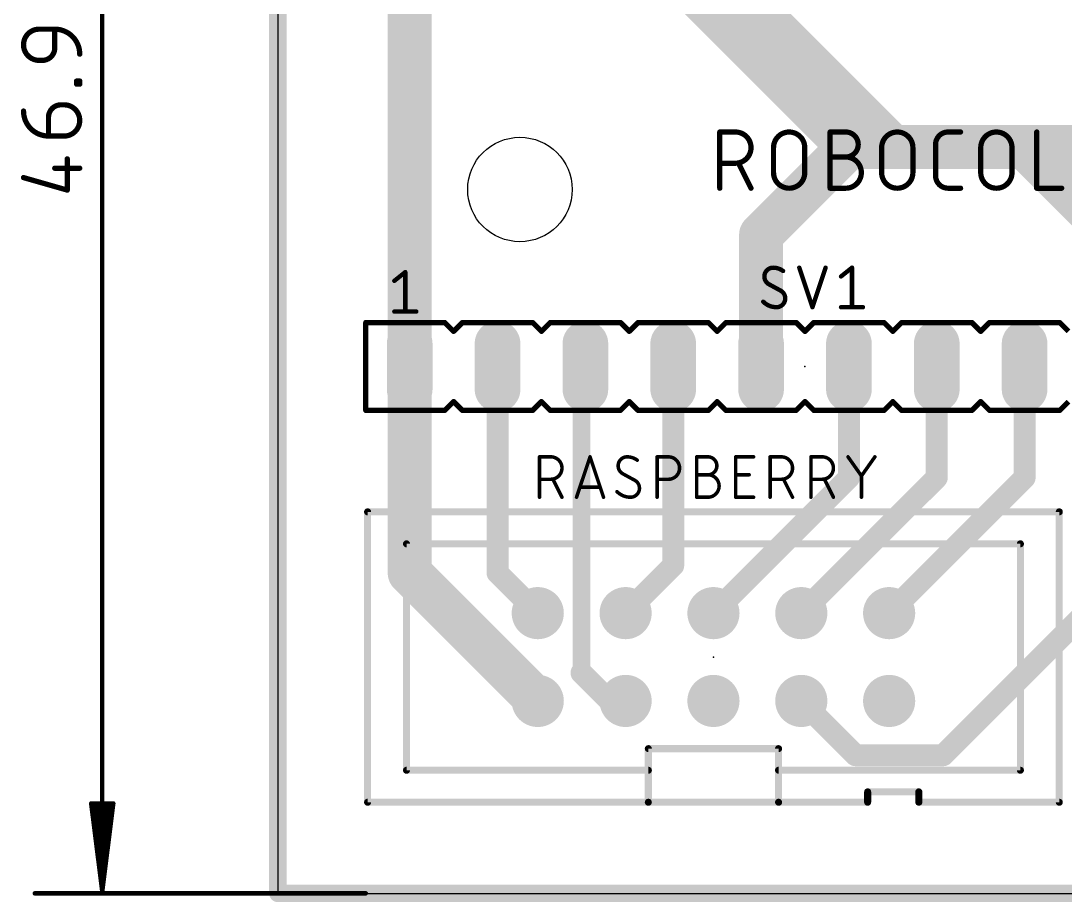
# Model space of a CAD drawing. Extents: x -7 to 107, y 0 to 52.
# Drawn here: x -7.43 to 22.76, y -0.25 to 25.24 of the extents above; entities that cross this region are included whole.
import ezdxf

# ---------------------------------------------------------------- set-up
doc = ezdxf.new("R2010")
doc.units = 0
for name, color, linetype in [('1', 12, 'CONTINUOUS'), ('16', 132, 'CONTINUOUS'), ('17', 110, 'CONTINUOUS'), ('20', 31, 'CONTINUOUS'), ('21', 253, 'CONTINUOUS'), ('23', 53, 'CONTINUOUS'), ('25', 253, 'CONTINUOUS')]:
    doc.layers.add(name, color=color, linetype=linetype)

# ---------------------------------------------------------------- blocks, each defined once
blk = doc.blocks.new('ROUNDP')
at = {"const_width": 0.5}
blk.add_lwpolyline([(0, -0.25, 1), (0, 0.25, 1), (0, -0.25)], format="xyb", dxfattribs=at)
blk = doc.blocks.new('LONGP100')
at = {"const_width": 1}
blk.add_lwpolyline([(-0.5, 0), (0.5, 0)], dxfattribs=at)
at = {"const_width": 0.5}
for points in [[(-0.5, 0.25, 1), (-0.5, -0.25)], [(0.5, -0.25, 1), (0.5, 0.25)]]:
    blk.add_lwpolyline(points, format="xyb", dxfattribs=at)

msp = doc.modelspace()

# ---------------------------------------------------------------- linework, layer by layer
at = {"layer": '1'}
for points, const_width in [([(0, 0), (0, 46.99)], 0.508), ([(16.51, 21.59), (9.1633, 28.9367)], 1.27), ([(13.97, 19.05), (16.51, 21.59)], 1.27), ([(21.59, 21.59), (16.51, 21.59)], 1.27), ([(26.67, 16.51), (21.59, 21.59)], 1.27), ([(13.97, 15.24), (13.97, 19.05)], 1.27), ([(106.68, 0), (0, 0)], 0.508)]:
    msp.add_lwpolyline(points, dxfattribs=dict(at, const_width=const_width))
for points, const_width in [([(16.51, 21.9075, 1), (16.51, 21.2725)], 0.635), ([(16.7345, 21.3655, 1), (16.2855, 21.8145)], 0.635), ([(16.2855, 21.3655, 1), (16.7345, 21.8145)], 0.635), ([(21.8145, 21.8145, 1), (21.3655, 21.3655)], 0.635), ([(21.59, 21.2725, 1), (21.59, 21.9075)], 0.635), ([(14.2875, 19.05, 1), (13.6525, 19.05)], 0.635), ([(13.7455, 19.2745, 1), (14.1945, 18.8255)], 0.635), ([(13.6525, 15.24, 1), (14.2875, 15.24)], 0.635), ([(0, 0.127, 1), (0, -0.127)], 0.254), ([(-0.127, 0, 1), (0.127, 0)], 0.254)]:
    msp.add_lwpolyline(points, format="xyb", dxfattribs=dict(at, const_width=const_width))
at = {"layer": '16'}
for points, const_width in [([(3.81, 15.24), (3.81, 38.1)], 1.27), ([(17.78, 21.59), (12.1633, 27.2067)], 1.27), ([(25.4, 21.59), (17.78, 21.59)], 1.27), ([(3.81, 9.2682), (3.81, 15.24)], 1.27), ([(6.35, 9.2682), (6.35, 15.24)], 0.635), ([(8.7784, 15.1284), (8.89, 15.24)], 0.635), ([(11.43, 9.4821), (11.43, 15.24)], 0.635), ([(16.51, 12.0221), (16.51, 15.24)], 0.635), ([(19.05, 12.0221), (19.05, 15.24)], 0.635), ([(21.59, 12.0221), (21.59, 15.24)], 0.635), ([(8.7784, 6.379), (8.7784, 15.1284)], 0.508), ([(12.5931, 8.1051), (16.51, 12.0221)], 0.635), ([(15.1331, 8.1051), (19.05, 12.0221)], 0.635), ([(17.6731, 8.1051), (21.59, 12.0221)], 0.635), ([(7.5131, 5.5651), (3.81, 9.2682)], 1.27), ([(10.0531, 8.1051), (11.43, 9.4821)], 0.635), ([(7.5131, 8.1051), (6.35, 9.2682)], 0.635), ([(19.235, 3.995), (24.13, 8.89)], 0.635), ([(9.5922, 5.5651), (8.7784, 6.379)], 0.635), ([(10.0531, 5.5651), (9.5922, 5.5651)], 0.635), ([(15.1331, 5.5651), (16.7032, 3.995)], 0.635), ([(19.235, 3.995), (16.7032, 3.995)], 0.635)]:
    msp.add_lwpolyline(points, dxfattribs=dict(at, const_width=const_width))
for points, const_width in [([(17.78, 21.9075, 1), (17.78, 21.2725)], 0.635), ([(17.5555, 21.3655, 1), (18.0045, 21.8145)], 0.635), ([(4.1275, 15.24, 1), (3.4925, 15.24)], 0.635), ([(3.4925, 15.24, 1), (4.1275, 15.24)], 0.635), ([(6.5088, 15.24, 1), (6.1913, 15.24)], 0.3175), ([(8.6661, 15.2406, 1), (8.8906, 15.0161)], 0.3175), ([(9.0023, 15.1277, 1), (8.7777, 15.3523)], 0.3175), ([(11.5887, 15.24, 1), (11.2713, 15.24)], 0.3175), ([(16.6688, 15.24, 1), (16.3513, 15.24)], 0.3175), ([(19.2088, 15.24, 1), (18.8912, 15.24)], 0.3175), ([(21.7488, 15.24, 1), (21.4312, 15.24)], 0.3175), ([(8.9054, 15.1284, 1), (8.6514, 15.1284)], 0.254), ([(16.3513, 12.0221, 1), (16.6688, 12.0221)], 0.3175), ([(16.6223, 11.9098, 1), (16.3977, 12.1343)], 0.3175), ([(18.8912, 12.0221, 1), (19.2088, 12.0221)], 0.3175), ([(19.1623, 11.9098, 1), (18.9377, 12.1343)], 0.3175), ([(21.4312, 12.0221, 1), (21.7488, 12.0221)], 0.3175), ([(21.7023, 11.9098, 1), (21.4777, 12.1343)], 0.3175), ([(4.0345, 9.4927, 1), (3.5855, 9.0437)], 0.635), ([(11.5423, 9.3698, 1), (11.3177, 9.5943)], 0.3175), ([(3.4925, 9.2682, 1), (4.1275, 9.2682)], 0.635), ([(6.4623, 9.3805, 1), (6.2377, 9.156)], 0.3175), ([(6.1913, 9.2682, 1), (6.5088, 9.2682)], 0.3175), ([(11.2713, 9.4821, 1), (11.5887, 9.4821)], 0.3175), ([(7.4008, 7.9929, 1), (7.6253, 8.2174)], 0.3175), ([(9.9408, 8.2174, 1), (10.1653, 7.9929)], 0.3175), ([(12.4808, 8.2174, 1), (12.7053, 7.9929)], 0.3175), ([(15.0208, 8.2174, 1), (15.2453, 7.9929)], 0.3175), ([(17.5608, 8.2174, 1), (17.7853, 7.9929)], 0.3175), ([(8.8906, 6.4912, 1), (8.6661, 6.2667)], 0.3175), ([(8.6514, 6.379, 1), (8.9054, 6.379)], 0.254), ([(7.2886, 5.3406, 1), (7.7376, 5.7896)], 0.635), ([(9.5922, 5.7239, 1), (9.5922, 5.4064)], 0.3175), ([(9.48, 5.4529, 1), (9.7045, 5.6774)], 0.3175), ([(10.0531, 5.4064, 1), (10.0531, 5.7239)], 0.3175), ([(15.2453, 5.6774, 1), (15.0208, 5.4529)], 0.3175), ([(16.7032, 4.1538, 1), (16.7032, 3.8363)], 0.3175), ([(16.5909, 3.8828, 1), (16.8154, 4.1073)], 0.3175), ([(19.1228, 4.1073, 1), (19.3473, 3.8828)], 0.3175), ([(19.235, 3.8363, 1), (19.235, 4.1538)], 0.3175)]:
    msp.add_lwpolyline(points, format="xyb", dxfattribs=dict(at, const_width=const_width))
at = {"layer": '20'}
for p, q in [((0, 46.914), (0, 0)), ((0, 0), (106.66, 0))]:
    msp.add_line(p, q, dxfattribs=at)
for points, const_width in [([(-5.08, 46.849), (-5.08, 0.065)], 0.13), ([(-6.9047, 24.9968), (-6.4532, 24.9968)], 0.1524), ([(-6.4532, 24.9968), (-6.4532, 24.4549)], 0.1524), ([(-6.8144, 24.0937), (-6.9047, 24.0937)], 0.1524), ([(-5.821, 23.4059), (-5.821, 23.4962)], 0.1524), ([(-5.821, 23.4962), (-5.7307, 23.4962)], 0.1524), ([(-5.7307, 23.4962), (-5.7307, 23.4059)], 0.1524), ([(-5.7307, 23.4059), (-5.821, 23.4059)], 0.1524), ([(-6.2726, 22.8084), (-6.1823, 22.8084)], 0.1524), ([(-6.6338, 21.9053), (-6.6338, 22.4472)], 0.1524), ([(-6.1823, 21.9053), (-6.6338, 21.9053)], 0.1524), ([(-6.0919, 20.3422), (-6.0919, 21.2453)], 0.1524), ([(-6.4532, 20.9744), (-5.7307, 20.9744)], 0.1524), ([(-7.3563, 20.7034), (-6.0919, 20.3422)], 0.1524), ([(-5.08, 0.065), (-5.3992, 2.6)], 0.13), ([(-5.3992, 2.6), (-4.7608, 2.6)], 0.13), ([(-5.08, 0.065), (-5.34, 2.6)], 0.13), ([(-5.08, 0.065), (-5.21, 2.6)], 0.13), ([(-4.7608, 2.6), (-5.08, 0.065)], 0.13), ([(-4.95, 2.6), (-5.08, 0.065)], 0.13), ([(-4.82, 2.6), (-5.08, 0.065)], 0.13), ([(2.54, 0), (-7.03, 0)], 0.13)]:
    msp.add_lwpolyline(points, dxfattribs=dict(at, const_width=const_width))
for points, const_width in [([(-6.9047, 24.9968, 1), (-6.9047, 24.0937)], 0.1524), ([(-6.9047, 25.0349, 1), (-6.9047, 24.9587)], 0.0762), ([(-6.9047, 24.9587, 1), (-6.9047, 25.0349)], 0.0762), ([(-6.4151, 24.9968, 1), (-6.4913, 24.9968)], 0.0762), ([(-5.7307, 24.2743, 0.4142), (-6.4532, 24.9968)], 0.1524), ([(-6.4532, 25.0349, 1), (-6.4532, 24.9587)], 0.0762), ([(-6.4532, 24.9587, 1), (-6.4532, 25.0349)], 0.0762), ([(-6.8144, 24.0937, 0.4142), (-6.4532, 24.4549)], 0.1524), ([(-6.4151, 24.4549, 1), (-6.4913, 24.4549)], 0.0762), ([(-6.4913, 24.4549, 1), (-6.4151, 24.4549)], 0.0762), ([(-6.9047, 24.1318, 1), (-6.9047, 24.0556)], 0.0762), ([(-6.9047, 24.0556, 1), (-6.9047, 24.1318)], 0.0762), ([(-6.8144, 24.1318, 1), (-6.8144, 24.0556)], 0.0762), ([(-6.8144, 24.0556, 1), (-6.8144, 24.1318)], 0.0762), ([(-5.7688, 24.2743, 1), (-5.6926, 24.2743)], 0.0762), ([(-5.7829, 23.4962, 1), (-5.8591, 23.4962)], 0.0762), ([(-5.821, 23.5343, 1), (-5.821, 23.4581)], 0.0762), ([(-5.6926, 23.4962, 1), (-5.7688, 23.4962)], 0.0762), ([(-5.7307, 23.4581, 1), (-5.7307, 23.5343)], 0.0762), ([(-5.821, 23.444, 1), (-5.821, 23.3678)], 0.0762), ([(-5.8591, 23.4059, 1), (-5.7829, 23.4059)], 0.0762), ([(-5.7688, 23.4059, 1), (-5.6926, 23.4059)], 0.0762), ([(-5.7307, 23.3678, 1), (-5.7307, 23.444)], 0.0762), ([(-7.3563, 22.6278, 0.4142), (-6.6338, 21.9053)], 0.1524), ([(-7.3182, 22.6278, 1), (-7.3944, 22.6278)], 0.0762), ([(-6.2726, 22.8084, 0.4142), (-6.6338, 22.4472)], 0.1524), ([(-6.2726, 22.8465, 1), (-6.2726, 22.7703)], 0.0762), ([(-6.2726, 22.7703, 1), (-6.2726, 22.8465)], 0.0762), ([(-6.1823, 21.9053, 1), (-6.1823, 22.8084)], 0.1524), ([(-6.1823, 22.8465, 1), (-6.1823, 22.7703)], 0.0762), ([(-6.1823, 22.7703, 1), (-6.1823, 22.8465)], 0.0762), ([(-6.5957, 22.4472, 1), (-6.6719, 22.4472)], 0.0762), ([(-6.6719, 22.4472, 1), (-6.5957, 22.4472)], 0.0762), ([(-6.6338, 21.9434, 1), (-6.6338, 21.8672)], 0.0762), ([(-6.6719, 21.9053, 1), (-6.5957, 21.9053)], 0.0762), ([(-6.6338, 21.8672, 1), (-6.6338, 21.9434)], 0.0762), ([(-6.1823, 21.9434, 1), (-6.1823, 21.8672)], 0.0762), ([(-6.1823, 21.8672, 1), (-6.1823, 21.9434)], 0.0762), ([(-6.0538, 21.2453, 1), (-6.13, 21.2453)], 0.0762), ([(-6.4532, 21.0125, 1), (-6.4532, 20.9363)], 0.0762), ([(-5.7307, 20.9363, 1), (-5.7307, 21.0125)], 0.0762), ([(-7.3458, 20.7401, 1), (-7.3668, 20.6668)], 0.0762), ([(-6.13, 20.3422, 1), (-6.0538, 20.3422)], 0.0762), ([(-6.1024, 20.3056, 1), (-6.0815, 20.3788)], 0.0762), ([(-5.367, 2.6041, 1), (-5.4315, 2.5959)], 0.065), ([(-5.3992, 2.6325, 1), (-5.3992, 2.5675)], 0.065), ([(-5.3077, 2.6033, 1), (-5.3723, 2.5967)], 0.065), ([(-5.1775, 2.6017, 1), (-5.2425, 2.5983)], 0.065), ([(-4.9175, 2.5983, 1), (-4.9825, 2.6017)], 0.065), ([(-4.7877, 2.5967, 1), (-4.8523, 2.6033)], 0.065), ([(-4.7285, 2.5959, 1), (-4.793, 2.6041)], 0.065), ([(-4.7608, 2.5675, 1), (-4.7608, 2.6325)], 0.065), ([(-7.03, 0.0325, 1), (-7.03, -0.0325)], 0.065), ([(-5.1122, 0.0691, 1), (-5.0478, 0.0609)], 0.065), ([(-5.1123, 0.0683, 1), (-5.0477, 0.0617)], 0.065), ([(-5.1125, 0.0633, 1), (-5.0475, 0.0667)], 0.065), ([(-5.1125, 0.0667, 1), (-5.0475, 0.0633)], 0.065), ([(-5.1125, 0.065, 1), (-5.0475, 0.065)], 0.065), ([(-5.1123, 0.0617, 1), (-5.0477, 0.0683)], 0.065), ([(-5.1122, 0.0609, 1), (-5.0478, 0.0691)], 0.065), ([(2.54, -0.0325, 1), (2.54, 0.0325)], 0.065)]:
    msp.add_lwpolyline(points, format="xyb", dxfattribs=dict(at, const_width=const_width))
msp.add_circle((6.998, 20.3594), 1.51, dxfattribs=at)
at = {"layer": '21'}
for points, const_width in [([(3.3655, 17.7165), (3.683, 17.9705)], 0.127), ([(3.683, 17.9705), (3.683, 16.8275)], 0.127), ([(3.3655, 16.8275), (4.0005, 16.8275)], 0.127), ([(2.54, 16.51), (2.54, 13.97)], 0.1524), ([(4.826, 16.51), (2.54, 16.51)], 0.1524), ([(5.08, 16.256), (4.826, 16.51)], 0.1524), ([(5.334, 16.51), (5.08, 16.256)], 0.1524), ([(7.366, 16.51), (5.334, 16.51)], 0.1524), ([(7.62, 16.256), (7.366, 16.51)], 0.1524), ([(7.874, 16.51), (7.62, 16.256)], 0.1524), ([(9.906, 16.51), (7.874, 16.51)], 0.1524), ([(10.16, 16.256), (9.906, 16.51)], 0.1524), ([(10.414, 16.51), (10.16, 16.256)], 0.1524), ([(12.446, 16.51), (10.414, 16.51)], 0.1524), ([(12.7, 16.256), (12.446, 16.51)], 0.1524), ([(12.954, 16.51), (12.7, 16.256)], 0.1524), ([(14.986, 16.51), (12.954, 16.51)], 0.1524), ([(15.24, 16.256), (14.986, 16.51)], 0.1524), ([(15.494, 16.51), (15.24, 16.256)], 0.1524), ([(17.526, 16.51), (15.494, 16.51)], 0.1524), ([(17.78, 16.256), (17.526, 16.51)], 0.1524), ([(18.034, 16.51), (17.78, 16.256)], 0.1524), ([(20.066, 16.51), (18.034, 16.51)], 0.1524), ([(20.32, 16.256), (20.066, 16.51)], 0.1524), ([(20.574, 16.51), (20.32, 16.256)], 0.1524), ([(22.606, 16.51), (20.574, 16.51)], 0.1524), ([(22.86, 16.256), (22.606, 16.51)], 0.1524), ([(4.826, 13.97), (5.08, 14.224)], 0.1524), ([(5.08, 14.224), (5.334, 13.97)], 0.1524), ([(7.366, 13.97), (7.62, 14.224)], 0.1524), ([(7.62, 14.224), (7.874, 13.97)], 0.1524), ([(9.906, 13.97), (10.16, 14.224)], 0.1524), ([(10.16, 14.224), (10.414, 13.97)], 0.1524), ([(12.446, 13.97), (12.7, 14.224)], 0.1524), ([(12.7, 14.224), (12.954, 13.97)], 0.1524), ([(14.986, 13.97), (15.24, 14.224)], 0.1524), ([(15.24, 14.224), (15.494, 13.97)], 0.1524), ([(17.526, 13.97), (17.78, 14.224)], 0.1524), ([(17.78, 14.224), (18.034, 13.97)], 0.1524), ([(20.066, 13.97), (20.32, 14.224)], 0.1524), ([(20.32, 14.224), (20.574, 13.97)], 0.1524), ([(22.606, 13.97), (22.86, 14.224)], 0.1524), ([(2.54, 13.97), (4.826, 13.97)], 0.1524), ([(5.334, 13.97), (7.366, 13.97)], 0.1524), ([(7.874, 13.97), (9.906, 13.97)], 0.1524), ([(10.414, 13.97), (12.446, 13.97)], 0.1524), ([(12.954, 13.97), (14.986, 13.97)], 0.1524), ([(15.494, 13.97), (17.526, 13.97)], 0.1524), ([(18.034, 13.97), (20.066, 13.97)], 0.1524), ([(20.574, 13.97), (22.606, 13.97)], 0.1524), ([(2.5931, 11.0351), (22.5931, 11.0351)], 0.2032), ([(2.5931, 2.6351), (2.5931, 11.0351)], 0.2032), ([(22.5931, 11.0351), (22.5931, 2.6351)], 0.2032), ([(3.7181, 10.1101), (21.4681, 10.1101)], 0.2032), ([(3.7181, 3.5601), (3.7181, 10.1101)], 0.2032), ([(21.4681, 10.1101), (21.4681, 3.5601)], 0.2032), ([(14.4761, 4.1851), (10.7101, 4.1851)], 0.2032), ([(10.7101, 4.1851), (10.7101, 2.6351)], 0.2032), ([(14.4761, 2.6351), (14.4761, 4.1851)], 0.2032), ([(10.7101, 3.5601), (3.7181, 3.5601)], 0.2032), ([(21.4681, 3.5601), (14.4761, 3.5601)], 0.2032), ([(18.5311, 2.9351), (17.0521, 2.9351)], 0.2032), ([(17.0521, 2.9351), (17.0521, 2.6351)], 0.2032), ([(18.5311, 2.6351), (18.5311, 2.9351)], 0.2032), ([(10.7101, 2.6351), (2.5931, 2.6351)], 0.2032), ([(14.4761, 2.6351), (10.7101, 2.6351)], 0.2032), ([(17.0521, 2.6351), (14.4761, 2.6351)], 0.2032), ([(22.5931, 2.6351), (18.5311, 2.6351)], 0.2032)]:
    msp.add_lwpolyline(points, dxfattribs=dict(at, const_width=const_width))
for points, const_width in [([(3.7148, 17.9705, 1), (3.6513, 17.9705)], 0.0635), ([(3.7028, 17.9457, 1), (3.6632, 17.9953)], 0.0635), ([(3.3457, 17.7413, 1), (3.3853, 17.6917)], 0.0635), ([(3.3655, 16.8592, 1), (3.3655, 16.7958)], 0.0635), ([(3.6513, 16.8275, 1), (3.7148, 16.8275)], 0.0635), ([(4.0005, 16.7958, 1), (4.0005, 16.8592)], 0.0635), ([(2.5781, 16.51, 1), (2.5019, 16.51)], 0.0762), ([(2.54, 16.5481, 1), (2.54, 16.4719)], 0.0762), ([(4.8529, 16.5369, 1), (4.7991, 16.4831)], 0.0762), ([(4.826, 16.4719, 1), (4.826, 16.5481)], 0.0762), ([(5.0531, 16.2829, 1), (5.1069, 16.2291)], 0.0762), ([(5.0531, 16.2291, 1), (5.1069, 16.2829)], 0.0762), ([(5.334, 16.5481, 1), (5.334, 16.4719)], 0.0762), ([(5.3609, 16.4831, 1), (5.3071, 16.5369)], 0.0762), ([(7.3929, 16.5369, 1), (7.3391, 16.4831)], 0.0762), ([(7.366, 16.4719, 1), (7.366, 16.5481)], 0.0762), ([(7.5931, 16.2829, 1), (7.6469, 16.2291)], 0.0762), ([(7.5931, 16.2291, 1), (7.6469, 16.2829)], 0.0762), ([(7.874, 16.5481, 1), (7.874, 16.4719)], 0.0762), ([(7.9009, 16.4831, 1), (7.8471, 16.5369)], 0.0762), ([(9.9329, 16.5369, 1), (9.8791, 16.4831)], 0.0762), ([(9.906, 16.4719, 1), (9.906, 16.5481)], 0.0762), ([(10.1331, 16.2829, 1), (10.1869, 16.2291)], 0.0762), ([(10.1331, 16.2291, 1), (10.1869, 16.2829)], 0.0762), ([(10.414, 16.5481, 1), (10.414, 16.4719)], 0.0762), ([(10.4409, 16.4831, 1), (10.3871, 16.5369)], 0.0762), ([(12.4729, 16.5369, 1), (12.4191, 16.4831)], 0.0762), ([(12.446, 16.4719, 1), (12.446, 16.5481)], 0.0762), ([(12.6731, 16.2829, 1), (12.7269, 16.2291)], 0.0762), ([(12.6731, 16.2291, 1), (12.7269, 16.2829)], 0.0762), ([(12.954, 16.5481, 1), (12.954, 16.4719)], 0.0762), ([(12.9809, 16.4831, 1), (12.9271, 16.5369)], 0.0762), ([(15.0129, 16.5369, 1), (14.9591, 16.4831)], 0.0762), ([(14.986, 16.4719, 1), (14.986, 16.5481)], 0.0762), ([(15.2131, 16.2829, 1), (15.2669, 16.2291)], 0.0762), ([(15.2131, 16.2291, 1), (15.2669, 16.2829)], 0.0762), ([(15.494, 16.5481, 1), (15.494, 16.4719)], 0.0762), ([(15.5209, 16.4831, 1), (15.4671, 16.5369)], 0.0762), ([(17.5529, 16.5369, 1), (17.4991, 16.4831)], 0.0762), ([(17.526, 16.4719, 1), (17.526, 16.5481)], 0.0762), ([(17.7531, 16.2829, 1), (17.8069, 16.2291)], 0.0762), ([(17.7531, 16.2291, 1), (17.8069, 16.2829)], 0.0762), ([(18.034, 16.5481, 1), (18.034, 16.4719)], 0.0762), ([(18.0609, 16.4831, 1), (18.0071, 16.5369)], 0.0762), ([(20.0929, 16.5369, 1), (20.0391, 16.4831)], 0.0762), ([(20.066, 16.4719, 1), (20.066, 16.5481)], 0.0762), ([(20.2931, 16.2829, 1), (20.3469, 16.2291)], 0.0762), ([(20.2931, 16.2291, 1), (20.3469, 16.2829)], 0.0762), ([(20.574, 16.5481, 1), (20.574, 16.4719)], 0.0762), ([(20.6009, 16.4831, 1), (20.5471, 16.5369)], 0.0762), ([(22.6329, 16.5369, 1), (22.5791, 16.4831)], 0.0762), ([(22.606, 16.4719, 1), (22.606, 16.5481)], 0.0762), ([(5.1069, 14.2509, 1), (5.0531, 14.1971)], 0.0762), ([(5.1069, 14.1971, 1), (5.0531, 14.2509)], 0.0762), ([(7.6469, 14.2509, 1), (7.5931, 14.1971)], 0.0762), ([(7.6469, 14.1971, 1), (7.5931, 14.2509)], 0.0762), ([(10.1869, 14.2509, 1), (10.1331, 14.1971)], 0.0762), ([(10.1869, 14.1971, 1), (10.1331, 14.2509)], 0.0762), ([(12.7269, 14.2509, 1), (12.6731, 14.1971)], 0.0762), ([(12.7269, 14.1971, 1), (12.6731, 14.2509)], 0.0762), ([(15.2669, 14.2509, 1), (15.2131, 14.1971)], 0.0762), ([(15.2669, 14.1971, 1), (15.2131, 14.2509)], 0.0762), ([(17.8069, 14.2509, 1), (17.7531, 14.1971)], 0.0762), ([(17.8069, 14.1971, 1), (17.7531, 14.2509)], 0.0762), ([(20.3469, 14.2509, 1), (20.2931, 14.1971)], 0.0762), ([(20.3469, 14.1971, 1), (20.2931, 14.2509)], 0.0762), ([(2.54, 14.0081, 1), (2.54, 13.9319)], 0.0762), ([(2.5019, 13.97, 1), (2.5781, 13.97)], 0.0762), ([(4.7991, 13.9969, 1), (4.8529, 13.9431)], 0.0762), ([(4.826, 13.9319, 1), (4.826, 14.0081)], 0.0762), ([(5.334, 14.0081, 1), (5.334, 13.9319)], 0.0762), ([(5.3071, 13.9431, 1), (5.3609, 13.9969)], 0.0762), ([(7.3391, 13.9969, 1), (7.3929, 13.9431)], 0.0762), ([(7.366, 13.9319, 1), (7.366, 14.0081)], 0.0762), ([(7.874, 14.0081, 1), (7.874, 13.9319)], 0.0762), ([(7.8471, 13.9431, 1), (7.9009, 13.9969)], 0.0762), ([(9.8791, 13.9969, 1), (9.9329, 13.9431)], 0.0762), ([(9.906, 13.9319, 1), (9.906, 14.0081)], 0.0762), ([(10.414, 14.0081, 1), (10.414, 13.9319)], 0.0762), ([(10.3871, 13.9431, 1), (10.4409, 13.9969)], 0.0762), ([(12.4191, 13.9969, 1), (12.4729, 13.9431)], 0.0762), ([(12.446, 13.9319, 1), (12.446, 14.0081)], 0.0762), ([(12.954, 14.0081, 1), (12.954, 13.9319)], 0.0762), ([(12.9271, 13.9431, 1), (12.9809, 13.9969)], 0.0762), ([(14.9591, 13.9969, 1), (15.0129, 13.9431)], 0.0762), ([(14.986, 13.9319, 1), (14.986, 14.0081)], 0.0762), ([(15.494, 14.0081, 1), (15.494, 13.9319)], 0.0762), ([(15.4671, 13.9431, 1), (15.5209, 13.9969)], 0.0762), ([(17.4991, 13.9969, 1), (17.5529, 13.9431)], 0.0762), ([(17.526, 13.9319, 1), (17.526, 14.0081)], 0.0762), ([(18.034, 14.0081, 1), (18.034, 13.9319)], 0.0762), ([(18.0071, 13.9431, 1), (18.0609, 13.9969)], 0.0762), ([(20.0391, 13.9969, 1), (20.0929, 13.9431)], 0.0762), ([(20.066, 13.9319, 1), (20.066, 14.0081)], 0.0762), ([(20.574, 14.0081, 1), (20.574, 13.9319)], 0.0762), ([(20.5471, 13.9431, 1), (20.6009, 13.9969)], 0.0762), ([(22.5791, 13.9969, 1), (22.6329, 13.9431)], 0.0762), ([(22.606, 13.9319, 1), (22.606, 14.0081)], 0.0762), ([(2.5931, 11.0859, 1), (2.5931, 10.9843)], 0.1016), ([(2.6439, 11.0351, 1), (2.5423, 11.0351)], 0.1016), ([(22.6439, 11.0351, 1), (22.5423, 11.0351)], 0.1016), ([(22.5931, 10.9843, 1), (22.5931, 11.0859)], 0.1016), ([(3.7181, 10.1609, 1), (3.7181, 10.0593)], 0.1016), ([(3.7689, 10.1101, 1), (3.6673, 10.1101)], 0.1016), ([(21.5189, 10.1101, 1), (21.4173, 10.1101)], 0.1016), ([(21.4681, 10.0593, 1), (21.4681, 10.1609)], 0.1016), ([(10.7101, 4.2359, 1), (10.7101, 4.1343)], 0.1016), ([(10.7609, 4.1851, 1), (10.6593, 4.1851)], 0.1016), ([(14.5269, 4.1851, 1), (14.4253, 4.1851)], 0.1016), ([(14.4761, 4.1343, 1), (14.4761, 4.2359)], 0.1016), ([(3.7181, 3.6109, 1), (3.7181, 3.5093)], 0.1016), ([(10.7101, 3.5093, 1), (10.7101, 3.6109)], 0.1016), ([(14.4761, 3.6109, 1), (14.4761, 3.5093)], 0.1016), ([(21.4681, 3.5093, 1), (21.4681, 3.6109)], 0.1016), ([(3.6673, 3.5601, 1), (3.7689, 3.5601)], 0.1016), ([(21.4173, 3.5601, 1), (21.5189, 3.5601)], 0.1016), ([(17.0521, 2.9859, 1), (17.0521, 2.8843)], 0.1016), ([(17.1029, 2.9351, 1), (17.0013, 2.9351)], 0.1016), ([(18.5819, 2.9351, 1), (18.4803, 2.9351)], 0.1016), ([(18.5311, 2.8843, 1), (18.5311, 2.9859)], 0.1016), ([(2.5931, 2.6859, 1), (2.5931, 2.5843)], 0.1016), ([(10.7101, 2.6859, 1), (10.7101, 2.5843)], 0.1016), ([(10.7101, 2.5843, 1), (10.7101, 2.6859)], 0.1016), ([(14.4761, 2.6859, 1), (14.4761, 2.5843)], 0.1016), ([(14.4761, 2.5843, 1), (14.4761, 2.6859)], 0.1016), ([(17.0521, 2.5843, 1), (17.0521, 2.6859)], 0.1016), ([(18.5311, 2.6859, 1), (18.5311, 2.5843)], 0.1016), ([(22.5931, 2.5843, 1), (22.5931, 2.6859)], 0.1016), ([(2.5423, 2.6351, 1), (2.6439, 2.6351)], 0.1016), ([(10.6593, 2.6351, 1), (10.7609, 2.6351)], 0.1016), ([(14.4253, 2.6351, 1), (14.5269, 2.6351)], 0.1016), ([(17.0013, 2.6351, 1), (17.1029, 2.6351)], 0.1016), ([(18.4803, 2.6351, 1), (18.5819, 2.6351)], 0.1016), ([(22.5423, 2.6351, 1), (22.6439, 2.6351)], 0.1016)]:
    msp.add_lwpolyline(points, format="xyb", dxfattribs=dict(at, const_width=const_width))
at = {"layer": '23'}
for p in [(15.24, 15.24), (12.5931, 6.8351)]:
    msp.add_point(p, dxfattribs=at)
at = {"layer": '25'}
for points, const_width in [([(12.7762, 20.3962), (12.7762, 22.0218)], 0.1524), ([(12.7762, 22.0218), (13.2278, 22.0218)], 0.1524), ([(15.9665, 20.3962), (15.9665, 22.0218)], 0.1524), ([(15.9665, 22.0218), (16.418, 22.0218)], 0.1524), ([(19.3768, 22.0218), (19.7381, 22.0218)], 0.1524), ([(21.9403, 22.0218), (21.9403, 20.3962)], 0.1524), ([(14.3302, 20.8478), (14.3302, 21.5702)], 0.1524), ([(15.2333, 21.5702), (15.2333, 20.8478)], 0.1524), ([(17.4564, 20.8478), (17.4564, 21.5702)], 0.1524), ([(18.3595, 21.5702), (18.3595, 20.8478)], 0.1524), ([(19.0156, 20.7574), (19.0156, 21.6606)], 0.1524), ([(20.3221, 20.8478), (20.3221, 21.5702)], 0.1524), ([(21.2252, 21.5702), (21.2252, 20.8478)], 0.1524), ([(13.2278, 21.1187), (12.7762, 21.1187)], 0.1524), ([(13.6793, 20.3962), (13.3181, 21.1187)], 0.1524), ([(15.9665, 21.2993), (16.418, 21.2993)], 0.1524), ([(16.418, 20.3962), (15.9665, 20.3962)], 0.1524), ([(19.7381, 20.3962), (19.3768, 20.3962)], 0.1524), ([(21.9403, 20.3962), (22.6628, 20.3962)], 0.1524), ([(15.0749, 18.0975), (15.4559, 16.9545)], 0.127), ([(15.4559, 16.9545), (15.8369, 18.0975)], 0.127), ([(16.2814, 17.8435), (16.5989, 18.0975)], 0.127), ([(16.5989, 18.0975), (16.5989, 16.9545)], 0.127), ([(14.5415, 17.4307), (14.1923, 17.6212)], 0.127), ([(16.2814, 16.9545), (16.9164, 16.9545)], 0.127), ([(7.5639, 11.4579), (7.5639, 12.6263)], 0.1016), ([(7.5639, 12.6263), (7.8884, 12.6263)], 0.1016), ([(8.6346, 11.4579), (9.0241, 12.6263)], 0.1016), ([(9.0241, 12.6263), (9.4135, 11.4579)], 0.1016), ([(10.9643, 11.4579), (10.9643, 12.6263)], 0.1016), ([(10.9643, 12.6263), (11.2889, 12.6263)], 0.1016), ([(12.1073, 11.4579), (12.1073, 12.6263)], 0.1016), ([(12.1073, 12.6263), (12.4319, 12.6263)], 0.1016), ([(13.2357, 11.4579), (13.2357, 12.6263)], 0.1016), ([(13.2357, 12.6263), (13.7549, 12.6263)], 0.1016), ([(14.2314, 11.4579), (14.2314, 12.6263)], 0.1016), ([(14.2314, 12.6263), (14.5559, 12.6263)], 0.1016), ([(15.4125, 11.4579), (15.4125, 12.6263)], 0.1016), ([(15.4125, 12.6263), (15.737, 12.6263)], 0.1016), ([(16.4832, 12.6263), (16.8726, 12.0746)], 0.1016), ([(16.8726, 12.0746), (17.2621, 12.6263)], 0.1016), ([(10.3237, 11.9448), (9.9667, 12.1395)], 0.1016), ([(12.1073, 12.1071), (12.4319, 12.1071)], 0.1016), ([(13.2357, 12.1071), (13.6251, 12.1071)], 0.1016), ([(16.8726, 11.4579), (16.8726, 12.0746)], 0.1016), ([(7.8884, 11.9772), (7.5639, 11.9772)], 0.1016), ([(8.213, 11.4579), (7.9533, 11.9772)], 0.1016), ([(9.3162, 11.75), (8.732, 11.75)], 0.1016), ([(11.2889, 11.9772), (10.9643, 11.9772)], 0.1016), ([(14.5559, 11.9772), (14.2314, 11.9772)], 0.1016), ([(14.8805, 11.4579), (14.6208, 11.9772)], 0.1016), ([(15.737, 11.9772), (15.4125, 11.9772)], 0.1016), ([(16.0616, 11.4579), (15.8019, 11.9772)], 0.1016), ([(12.4319, 11.4579), (12.1073, 11.4579)], 0.1016), ([(13.7549, 11.4579), (13.2357, 11.4579)], 0.1016)]:
    msp.add_lwpolyline(points, dxfattribs=dict(at, const_width=const_width))
for points, const_width in [([(12.8143, 22.0218, 1), (12.7381, 22.0218)], 0.0762), ([(12.7762, 22.0599, 1), (12.7762, 21.9837)], 0.0762), ([(13.2278, 21.1187, 1), (13.2278, 22.0218)], 0.1524), ([(13.2278, 22.0599, 1), (13.2278, 21.9837)], 0.0762), ([(13.2278, 21.9837, 1), (13.2278, 22.0599)], 0.0762), ([(15.2333, 21.5702, 1), (14.3302, 21.5702)], 0.1524), ([(16.0046, 22.0218, 1), (15.9284, 22.0218)], 0.0762), ([(15.9665, 22.0599, 1), (15.9665, 21.9837)], 0.0762), ([(16.418, 21.2993, 1), (16.418, 22.0218)], 0.1524), ([(16.418, 22.0599, 1), (16.418, 21.9837)], 0.0762), ([(16.418, 21.9837, 1), (16.418, 22.0599)], 0.0762), ([(18.3595, 21.5702, 1), (17.4564, 21.5702)], 0.1524), ([(19.3768, 22.0218, 0.4142), (19.0156, 21.6606)], 0.1524), ([(19.3768, 22.0599, 1), (19.3768, 21.9837)], 0.0762), ([(19.3768, 21.9837, 1), (19.3768, 22.0599)], 0.0762), ([(19.7381, 21.9837, 1), (19.7381, 22.0599)], 0.0762), ([(21.2252, 21.5702, 1), (20.3221, 21.5702)], 0.1524), ([(21.9784, 22.0218, 1), (21.9022, 22.0218)], 0.0762), ([(14.3683, 21.5702, 1), (14.2921, 21.5702)], 0.0762), ([(14.2921, 21.5702, 1), (14.3683, 21.5702)], 0.0762), ([(15.2714, 21.5702, 1), (15.1952, 21.5702)], 0.0762), ([(15.1952, 21.5702, 1), (15.2714, 21.5702)], 0.0762), ([(17.4945, 21.5702, 1), (17.4183, 21.5702)], 0.0762), ([(17.4183, 21.5702, 1), (17.4945, 21.5702)], 0.0762), ([(18.3976, 21.5702, 1), (18.3214, 21.5702)], 0.0762), ([(18.3214, 21.5702, 1), (18.3976, 21.5702)], 0.0762), ([(19.0537, 21.6606, 1), (18.9775, 21.6606)], 0.0762), ([(18.9775, 21.6606, 1), (19.0537, 21.6606)], 0.0762), ([(20.3602, 21.5702, 1), (20.284, 21.5702)], 0.0762), ([(20.284, 21.5702, 1), (20.3602, 21.5702)], 0.0762), ([(21.2633, 21.5702, 1), (21.1871, 21.5702)], 0.0762), ([(21.1871, 21.5702, 1), (21.2633, 21.5702)], 0.0762), ([(12.7762, 21.1568, 1), (12.7762, 21.0806)], 0.0762), ([(13.2278, 21.1568, 1), (13.2278, 21.0806)], 0.0762), ([(13.2278, 21.0806, 1), (13.2278, 21.1568)], 0.0762), ([(13.3521, 21.1357, 1), (13.284, 21.1016)], 0.0762), ([(15.9665, 21.3374, 1), (15.9665, 21.2612)], 0.0762), ([(16.418, 20.3962, 1), (16.418, 21.2993)], 0.1524), ([(16.418, 21.3374, 1), (16.418, 21.2612)], 0.0762), ([(16.418, 21.3374, 1), (16.418, 21.2612)], 0.0762), ([(16.418, 21.2612, 1), (16.418, 21.3374)], 0.0762), ([(14.3302, 20.8478, 1), (15.2333, 20.8478)], 0.1524), ([(14.3683, 20.8478, 1), (14.2921, 20.8478)], 0.0762), ([(14.2921, 20.8478, 1), (14.3683, 20.8478)], 0.0762), ([(15.2714, 20.8478, 1), (15.1952, 20.8478)], 0.0762), ([(15.1952, 20.8478, 1), (15.2714, 20.8478)], 0.0762), ([(17.4564, 20.8478, 1), (18.3595, 20.8478)], 0.1524), ([(17.4945, 20.8478, 1), (17.4183, 20.8478)], 0.0762), ([(17.4183, 20.8478, 1), (17.4945, 20.8478)], 0.0762), ([(18.3976, 20.8478, 1), (18.3214, 20.8478)], 0.0762), ([(18.3214, 20.8478, 1), (18.3976, 20.8478)], 0.0762), ([(20.3221, 20.8478, 1), (21.2252, 20.8478)], 0.1524), ([(20.3602, 20.8478, 1), (20.284, 20.8478)], 0.0762), ([(20.284, 20.8478, 1), (20.3602, 20.8478)], 0.0762), ([(21.2633, 20.8478, 1), (21.1871, 20.8478)], 0.0762), ([(21.1871, 20.8478, 1), (21.2633, 20.8478)], 0.0762), ([(19.0156, 20.7574, 0.4142), (19.3768, 20.3962)], 0.1524), ([(19.0537, 20.7574, 1), (18.9775, 20.7574)], 0.0762), ([(18.9775, 20.7574, 1), (19.0537, 20.7574)], 0.0762), ([(12.7381, 20.3962, 1), (12.8143, 20.3962)], 0.0762), ([(13.6452, 20.3792, 1), (13.7134, 20.4132)], 0.0762), ([(15.9665, 20.4343, 1), (15.9665, 20.3581)], 0.0762), ([(15.9284, 20.3962, 1), (16.0046, 20.3962)], 0.0762), ([(16.418, 20.4343, 1), (16.418, 20.3581)], 0.0762), ([(16.418, 20.3581, 1), (16.418, 20.4343)], 0.0762), ([(19.3768, 20.4343, 1), (19.3768, 20.3581)], 0.0762), ([(19.3768, 20.3581, 1), (19.3768, 20.4343)], 0.0762), ([(19.7381, 20.3581, 1), (19.7381, 20.4343)], 0.0762), ([(21.9403, 20.4343, 1), (21.9403, 20.3581)], 0.0762), ([(21.9022, 20.3962, 1), (21.9784, 20.3962)], 0.0762), ([(22.6628, 20.3581, 1), (22.6628, 20.4343)], 0.0762), ([(14.3193, 18.0975, 0.4142), (14.0653, 17.8435)], 0.127), ([(14.605, 18.0023, 0.1623), (14.3193, 18.0975)], 0.127), ([(14.3192, 18.1292, 1), (14.3193, 18.0658)], 0.0635), ([(14.3193, 18.0658, 1), (14.3193, 18.1292)], 0.0635), ([(15.105, 18.1075, 1), (15.0448, 18.0875)], 0.0635), ([(15.867, 18.0875, 1), (15.8068, 18.1075)], 0.0635), ([(16.6306, 18.0975, 1), (16.5672, 18.0975)], 0.0635), ([(16.6187, 18.0727, 1), (16.5791, 18.1223)], 0.0635), ([(14.097, 17.8435, 1), (14.0335, 17.8435)], 0.0635), ([(14.0335, 17.8435, 1), (14.097, 17.8435)], 0.0635), ([(14.0653, 17.8435, 0.2656), (14.1923, 17.6212)], 0.127), ([(14.5859, 17.9769, 1), (14.6241, 18.0276)], 0.0635), ([(16.2616, 17.8683, 1), (16.3012, 17.8187)], 0.0635), ([(14.2075, 17.6491, 1), (14.177, 17.5934)], 0.0635), ([(14.1761, 17.5939, 1), (14.2084, 17.6486)], 0.0635), ([(14.4145, 16.9545, 0.4142), (14.6685, 17.2085)], 0.127), ([(14.6685, 17.2085, 0.2656), (14.5415, 17.4307)], 0.127), ([(14.5576, 17.4581, 1), (14.5254, 17.4034)], 0.0635), ([(14.5263, 17.4029, 1), (14.5567, 17.4586)], 0.0635), ([(14.7003, 17.2085, 1), (14.6367, 17.2085)], 0.0635), ([(14.6367, 17.2085, 1), (14.7003, 17.2085)], 0.0635), ([(14.0335, 17.1133, 0.2), (14.4145, 16.9545)], 0.127), ([(14.056, 17.1356, 1), (14.011, 17.0909)], 0.0635), ([(14.4145, 16.9862, 1), (14.4145, 16.9228)], 0.0635), ([(14.4145, 16.9228, 1), (14.4145, 16.9862)], 0.0635), ([(15.4258, 16.9645, 1), (15.486, 16.9445)], 0.0635), ([(15.4258, 16.9445, 1), (15.486, 16.9645)], 0.0635), ([(16.2814, 16.9862, 1), (16.2814, 16.9228)], 0.0635), ([(16.5672, 16.9545, 1), (16.6306, 16.9545)], 0.0635), ([(16.9164, 16.9228, 1), (16.9164, 16.9862)], 0.0635), ([(7.5893, 12.6263, 1), (7.5385, 12.6263)], 0.0508), ([(7.5639, 12.6517, 1), (7.5639, 12.6009)], 0.0508), ([(7.8884, 11.9772, 1), (7.8884, 12.6263)], 0.1016), ([(7.8884, 12.6517, 1), (7.8884, 12.6009)], 0.0508), ([(7.8884, 12.6009, 1), (7.8884, 12.6517)], 0.0508), ([(9.0482, 12.6344, 1), (9, 12.6183)], 0.0508), ([(9.0482, 12.6183, 1), (9, 12.6344)], 0.0508), ([(10.0965, 12.6263, 0.4142), (9.8369, 12.3667)], 0.1016), ([(9.8369, 12.3667, 0.2656), (9.9667, 12.1395)], 0.1016), ([(9.8623, 12.3667, 1), (9.8115, 12.3667)], 0.0508), ([(9.8115, 12.3667, 1), (9.8623, 12.3667)], 0.0508), ([(10.3886, 12.529, 0.1623), (10.0965, 12.6263)], 0.1016), ([(10.0965, 12.6517, 1), (10.0965, 12.6009)], 0.0508), ([(10.0965, 12.6009, 1), (10.0965, 12.6517)], 0.0508), ([(10.3734, 12.5087, 1), (10.4038, 12.5493)], 0.0508), ([(10.9897, 12.6263, 1), (10.9389, 12.6263)], 0.0508), ([(10.9643, 12.6517, 1), (10.9643, 12.6009)], 0.0508), ([(11.2889, 11.9772, 1), (11.2889, 12.6263)], 0.1016), ([(11.2889, 12.6517, 1), (11.2889, 12.6009)], 0.0508), ([(11.2889, 12.6009, 1), (11.2889, 12.6517)], 0.0508), ([(12.1327, 12.6263, 1), (12.0819, 12.6263)], 0.0508), ([(12.1073, 12.6517, 1), (12.1073, 12.6009)], 0.0508), ([(12.4319, 12.107, 1), (12.4319, 12.6263)], 0.1016), ([(12.4319, 12.6517, 1), (12.4319, 12.6009)], 0.0508), ([(12.4319, 12.6009, 1), (12.4319, 12.6517)], 0.0508), ([(13.2611, 12.6263, 1), (13.2103, 12.6263)], 0.0508), ([(13.2357, 12.6517, 1), (13.2357, 12.6009)], 0.0508), ([(13.7549, 12.6009, 1), (13.7549, 12.6517)], 0.0508), ([(14.2568, 12.6263, 1), (14.206, 12.6263)], 0.0508), ([(14.2314, 12.6517, 1), (14.2314, 12.6009)], 0.0508), ([(14.5559, 11.9772, 1), (14.5559, 12.6263)], 0.1016), ([(14.5559, 12.6517, 1), (14.5559, 12.6009)], 0.0508), ([(14.5559, 12.6009, 1), (14.5559, 12.6517)], 0.0508), ([(15.4379, 12.6263, 1), (15.3871, 12.6263)], 0.0508), ([(15.4125, 12.6517, 1), (15.4125, 12.6009)], 0.0508), ([(15.737, 11.9772, 1), (15.737, 12.6263)], 0.1016), ([(15.737, 12.6517, 1), (15.737, 12.6009)], 0.0508), ([(15.737, 12.6009, 1), (15.737, 12.6517)], 0.0508), ([(16.5039, 12.641, 1), (16.4624, 12.6117)], 0.0508), ([(17.2829, 12.6117, 1), (17.2414, 12.641)], 0.0508), ([(9.9788, 12.1618, 1), (9.9545, 12.1172)], 0.0508), ([(9.9538, 12.1176, 1), (9.9796, 12.1614)], 0.0508), ([(12.1073, 12.1325, 1), (12.1073, 12.0817)], 0.0508), ([(12.4319, 11.4579, 1), (12.4319, 12.1071)], 0.1016), ([(12.4319, 12.1325, 1), (12.4319, 12.0817)], 0.0508), ([(12.4319, 12.1324, 1), (12.4319, 12.0816)], 0.0508), ([(12.4319, 12.0817, 1), (12.4319, 12.1325)], 0.0508), ([(13.2357, 12.1325, 1), (13.2357, 12.0817)], 0.0508), ([(13.6251, 12.0817, 1), (13.6251, 12.1325)], 0.0508), ([(16.898, 12.0746, 1), (16.8472, 12.0746)], 0.0508), ([(16.8519, 12.0892, 1), (16.8934, 12.0599)], 0.0508), ([(16.8519, 12.0599, 1), (16.8934, 12.0892)], 0.0508), ([(7.5639, 12.0026, 1), (7.5639, 11.9518)], 0.0508), ([(7.8884, 12.0026, 1), (7.8884, 11.9518)], 0.0508), ([(7.8884, 11.9518, 1), (7.8884, 12.0026)], 0.0508), ([(7.976, 11.9886, 1), (7.9306, 11.9659)], 0.0508), ([(8.732, 11.7754, 1), (8.732, 11.7246)], 0.0508), ([(9.3162, 11.7246, 1), (9.3162, 11.7754)], 0.0508), ([(10.4535, 11.7176, 0.2656), (10.3237, 11.9448)], 0.1016), ([(10.3366, 11.9667, 1), (10.3108, 11.9229)], 0.0508), ([(10.3115, 11.9225, 1), (10.3359, 11.9671)], 0.0508), ([(10.9643, 12.0026, 1), (10.9643, 11.9518)], 0.0508), ([(11.2889, 12.0026, 1), (11.2889, 11.9518)], 0.0508), ([(11.2889, 11.9518, 1), (11.2889, 12.0026)], 0.0508), ([(14.2314, 12.0026, 1), (14.2314, 11.9518)], 0.0508), ([(14.5559, 12.0026, 1), (14.5559, 11.9518)], 0.0508), ([(14.5559, 11.9518, 1), (14.5559, 12.0026)], 0.0508), ([(14.6435, 11.9886, 1), (14.5981, 11.9659)], 0.0508), ([(15.4125, 12.0026, 1), (15.4125, 11.9518)], 0.0508), ([(15.737, 12.0026, 1), (15.737, 11.9518)], 0.0508), ([(15.737, 11.9518, 1), (15.737, 12.0026)], 0.0508), ([(15.8246, 11.9886, 1), (15.7792, 11.9659)], 0.0508), ([(7.5385, 11.4579, 1), (7.5893, 11.4579)], 0.0508), ([(8.1903, 11.4466, 1), (8.2357, 11.4693)], 0.0508), ([(8.6105, 11.466, 1), (8.6587, 11.4499)], 0.0508), ([(9.3894, 11.4499, 1), (9.4376, 11.466)], 0.0508), ([(9.8044, 11.6202, 0.2), (10.1939, 11.4579)], 0.1016), ([(9.8224, 11.6381, 1), (9.7864, 11.6023)], 0.0508), ([(10.1939, 11.4579, 0.4142), (10.4535, 11.7176)], 0.1016), ([(10.1939, 11.4833, 1), (10.1939, 11.4325)], 0.0508), ([(10.1939, 11.4325, 1), (10.1939, 11.4833)], 0.0508), ([(10.4789, 11.7176, 1), (10.4281, 11.7176)], 0.0508), ([(10.4281, 11.7176, 1), (10.4789, 11.7176)], 0.0508), ([(10.9389, 11.4579, 1), (10.9897, 11.4579)], 0.0508), ([(12.1073, 11.4833, 1), (12.1073, 11.4325)], 0.0508), ([(12.0819, 11.4579, 1), (12.1327, 11.4579)], 0.0508), ([(12.4319, 11.4833, 1), (12.4319, 11.4325)], 0.0508), ([(12.4319, 11.4325, 1), (12.4319, 11.4833)], 0.0508), ([(13.2357, 11.4833, 1), (13.2357, 11.4325)], 0.0508), ([(13.2103, 11.4579, 1), (13.2611, 11.4579)], 0.0508), ([(13.7549, 11.4325, 1), (13.7549, 11.4833)], 0.0508), ([(14.206, 11.4579, 1), (14.2568, 11.4579)], 0.0508), ([(14.8577, 11.4466, 1), (14.9032, 11.4693)], 0.0508), ([(15.3871, 11.4579, 1), (15.4379, 11.4579)], 0.0508), ([(16.0388, 11.4466, 1), (16.0843, 11.4693)], 0.0508), ([(16.8472, 11.4579, 1), (16.898, 11.4579)], 0.0508)]:
    msp.add_lwpolyline(points, format="xyb", dxfattribs=dict(at, const_width=const_width))

# ---------------------------------------------------------------- block references
at = {"layer": '17', "xscale": 1.3208, "yscale": 1.3208, "rotation": 90}
for p in [(3.81, 15.24), (3.81, 15.24), (6.35, 15.24), (6.35, 15.24), (8.89, 15.24), (8.89, 15.24), (11.43, 15.24), (11.43, 15.24), (13.97, 15.24), (13.97, 15.24), (16.51, 15.24), (16.51, 15.24), (19.05, 15.24), (19.05, 15.24), (21.59, 15.24), (21.59, 15.24)]:
    msp.add_blockref('LONGP100', p, dxfattribs=at)
at = {"layer": '17', "xscale": 1.508, "yscale": 1.508}
for p in [(7.5131, 8.1051), (7.5131, 8.1051), (10.0531, 8.1051), (10.0531, 8.1051), (12.5931, 8.1051), (12.5931, 8.1051), (15.1331, 8.1051), (15.1331, 8.1051), (17.6731, 8.1051), (17.6731, 8.1051), (7.5131, 5.5651), (7.5131, 5.5651), (10.0531, 5.5651), (10.0531, 5.5651), (12.5931, 5.5651), (12.5931, 5.5651), (15.1331, 5.5651), (15.1331, 5.5651), (17.6731, 5.5651), (17.6731, 5.5651)]:
    msp.add_blockref('ROUNDP', p, dxfattribs=at)

doc.saveas('drawing.dxf')
